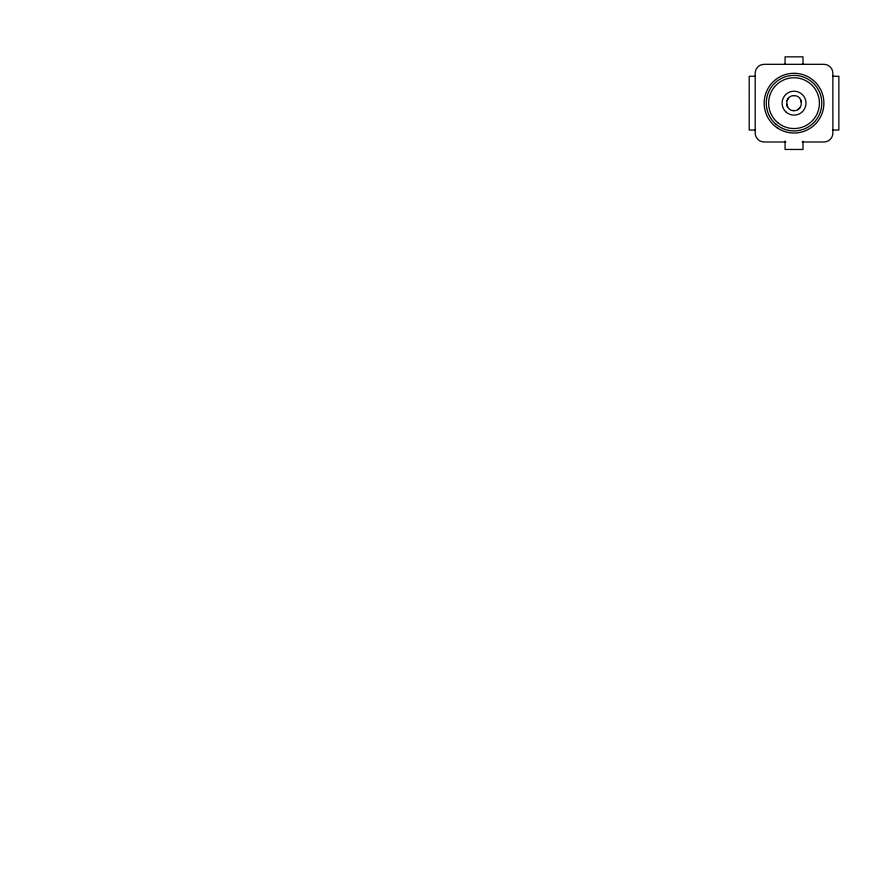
<?xml version="1.0" encoding="UTF-8"?>
<svg xmlns="http://www.w3.org/2000/svg" width="883" height="883" viewBox="0 0 883 883"><rect width="100%" height="100%" fill="white"/><g stroke="black" fill="none" stroke-linecap="round" stroke-linejoin="round"><path stroke-width="1.32" d="M803 141.236L803 149.459L785.075 149.459L785.075 141.103M794.038 95.684C784.413 95.265 784.413 111.048 794.038 110.629C803.662 111.048 803.651 95.265 794.038 95.684M787.007 100.596L788.309 98.355M800.506 106.887L797.768 109.624M755.197 76.269L749.214 76.269L749.226 130.044L755.197 130.044M832.868 76.269L838.85 76.269L838.85 130.044L832.879 130.044M785.892 141.997L764.159 141.997A8.962 8.962 0 0 1 755.197 133.035L755.197 73.278A8.962 8.962 0 0 1 764.159 64.316L823.905 64.316A8.962 8.962 0 0 1 832.868 73.278L832.879 133.024A8.962 8.962 0 0 1 823.916 141.986L802.183 141.997M792.735 110.518L794.038 110.629M800.506 99.415L801.389 101.854M787.559 106.887L786.676 104.448M802.989 64.316L802.989 56.843L785.064 56.843L785.064 64.316M777.338 127.925A29.879 29.879 0 0 0 823.839 105.232A29.879 29.879 0 0 0 780.925 76.313A29.879 29.879 0 0 0 777.338 127.925M786.345 112.318A11.965 11.965 0 0 0 805.815 105.232A11.965 11.965 0 0 0 789.943 91.92A11.965 11.965 0 0 0 786.345 112.318M777.713 122.605A25.397 25.397 0 0 0 819.038 107.56A25.397 25.397 0 0 0 785.351 79.293A25.397 25.397 0 0 0 777.713 122.605M776.19 124.426A27.77 27.77 0 0 0 821.378 107.98A27.77 27.77 0 0 0 784.534 77.064A27.77 27.77 0 0 0 776.19 124.426"/></g></svg>
